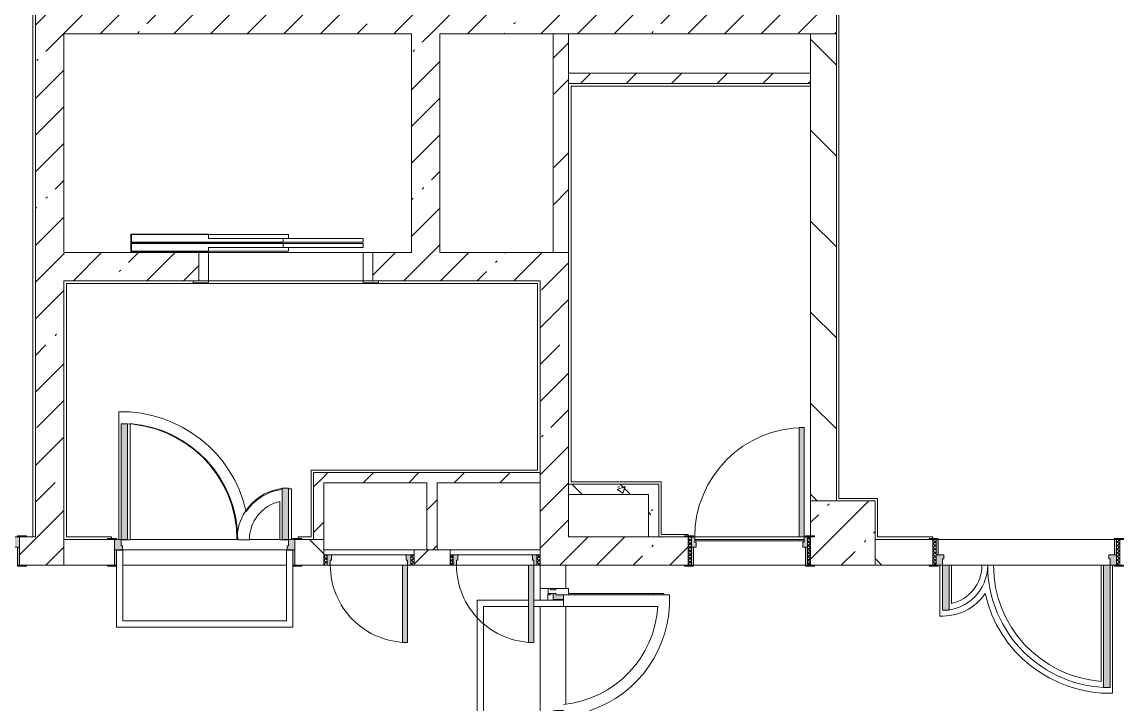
# Model space of a CAD drawing. Header units: millimetres. Extents: x 35224 to 234359, y -8553 to 29000.
# Drawn here: x 201824 to 210329, y 12321 to 17623 of the extents above; entities that cross this region are included whole.
import ezdxf

# ---------------------------------------------------------------- set-up
doc = ezdxf.new("R2010")
doc.units = ezdxf.units.MM
for name, color, linetype, lineweight, true_color in [('A-DETL-GENF-3', 7, 'Continuous', 5, 0xaaaaaa), ('A-DETL-GENF-5', 7, 'Continuous', 5, 0xe2e2e2), ('A-DOOR-2', 7, 'Continuous', 5, 0xaaaaaa), ('A-DOOR-3', 7, 'Continuous', 5, 0xe2e2e2), ('A-DOOR-FRAM-2', 7, 'Continuous', 5, 0xe2e2e2), ('A-DOOR-FRAM-3', 7, 'Continuous', 5, 0xaaaaaa), ('A-FLOR-2', 7, 'Continuous', 5, 0xaaaaaa), ('I-WALL-4', 7, 'Continuous', 5, 0x787878)]:
    doc.layers.add(name, color=color, linetype=linetype, lineweight=lineweight, true_color=true_color)
for name, color, linetype, lineweight in [('A-GLAZ-CWMG-3', 7, 'Continuous', 5), ('A-WALL', 7, 'Continuous', 9), ('I-WALL-3', 7, 'Continuous', 5), ('S-COLS-1', 7, 'Continuous', 5)]:
    doc.layers.add(name, color=color, linetype=linetype, lineweight=lineweight)
pattern_1 = [(45, (107348.7, 0), (-285.1231, 285.1231), []), (45, (107633.8, 0), (-285.1231, 285.1231), [504.031, -100.806, 16.764, -84.042])]
pattern_2 = [(45, (107348.7, 0), (-427.6843, 427.6843), []), (45, (107633.8, 0), (-427.6843, 427.6843), [])]
pattern_3 = [(135, (107348.7, 0), (-353.5534, -353.5534), [])]
pattern_4 = [(45, (107348.7, 0), (-176.7767, 176.7767), [])]
pattern_5 = [(135, (107348.7, 0), (-377.1708, -377.1708), [533.4, -88.9, 17.78, -88.9]), (135, (107348.7, 376.94), (-377.1708, -377.1708), []), (50, (107348.7, 0), (637.6445, -55.7866), [66.675, -733.425]), (355, (107348.7, 0), (-123.3494, 668.699), [53.34, -586.74]), (100.451, (107401.8, -4.65), (514.299, 612.908), [56.665, -623.315]), (46.184, (107348.7, 177.8), (948.7764, -147.1497), [100.012, -1100.137]), (96.636, (107427.8, 165.5), (830.909, 865.997), [84.998, -934.973]), (351.184, (107348.7, 177.8), (830.918, 865.988), [80.01, -880.11]), (21, (107437.6, 133.35), (530.6506, -357.9283), [66.675, -733.425]), (326, (107437.6, 133.35), (216.308, 644.6585), [53.34, -586.74]), (71.451, (107481.8, 103.5), (746.9596, 286.7243), [56.665, -623.315]), (37.5, (107348.7, 0), (10.81053, 295.9426), [16.764, -562.864, 16.764, -578.866, -588.962]), (37.5, (107348.7, 0), (10.81053, 295.9426), [-1175.258, 16.764, -572.198]), (7.5, (107348.7, 0), (233.8692, 350.6318), [16.764, -322.834, 16.764, -549.529, -224.472]), (7.5, (107348.7, 0), (233.8692, 350.6318), [-905.891, 16.764, -207.708]), (327.5, (107150.44, 0), (474.5678, -20.0513), [16.764, -205.486, 16.764, -676.656, -920.115]), (327.5, (107150.44, 0), (474.5678, -20.0513), [-915.67, 16.764, -903.351]), (317.5, (107061.54, 0), (518.4522, 88.9934), [16.764, -272.161, 16.764, -443.738, -653.415]), (317.5, (107061.54, 0), (518.4522, 88.9934), [-749.427, 16.764, -636.651])]

# ---------------------------------------------------------------- blocks, each defined once
blk = doc.blocks.new('110_Дверь_СКБ_2Ст - Д-1_л_Лестничная клетка EIS60 2-32142534-3_7_2_птичка')
at = {"layer": 'A-DOOR-3'}
for points in [[(612.5, 110), (662.5, 110), (662.5, 1010), (612.5, 1010), (612.5, 603.3)], [(-587.5, 110), (-587.5, 510), (-637.5, 510), (-637.5, 110)], [(712.5, -110), (712.5, 30), (697.5, 24.8), (697.5, -110)]]:
    blk.add_hatch(color=256, dxfattribs=at).paths.add_polyline_path(points)
h = blk.add_hatch(color=256, dxfattribs=at)
h.paths.add_polyline_path([(652.5, 30), (712.5, 30), (712.5, 110), (662.5, 110), (662.5, 60), (652.5, 60)])
h.paths.add_polyline_path([(-687.5, 30), (-627.5, 30), (-627.5, 60), (-637.5, 60), (-637.5, 110), (-687.5, 110)])
at = {"layer": 'A-DOOR-FRAM-2'}
for points in [[(-672.5, 110), (-672.5, 118), (-742.5, 118), (-742.5, 110)], [(767.5, 110), (767.5, 118), (697.5, 118), (697.5, 110)], [(-672.5, -110), (-672.5, 30), (-687.5, 24.8), (-687.5, -110)], [(-672.5, -118), (-672.5, -110), (-742.5, -110), (-742.5, -118)], [(767.5, -118), (767.5, -110), (697.5, -110), (697.5, -118)]]:
    blk.add_hatch(color=256, dxfattribs=at).paths.add_polyline_path(points)
at = {"layer": 'A-DOOR-2'}
for p, q in [((662.5, 1010), (612.5, 1010)), ((612.5, 1010), (612.5, 110)), ((662.5, 110), (662.5, 1010)), ((-637.5, 510), (-637.5, 110)), ((-587.5, 510), (-637.5, 510)), ((-587.5, 110), (-587.5, 510)), ((-637.5, 110), (-587.5, 110)), ((612.5, 110), (662.5, 110))]:
    blk.add_line(p, q, dxfattribs=at)
for centre, radius, start, end in [((662.5, 110), 900, 90, 180), ((-637.5, 110), 400, 360, 90)]:
    blk.add_arc(centre, radius, start, end, dxfattribs=at)
at = {"layer": 'A-DOOR-FRAM-3'}
for p, q in [((-672.5, 118), (-742.5, 118)), ((-742.5, 118), (-742.5, 110)), ((-742.5, 110), (-672.5, 110)), ((-637.5, 110), (-687.5, 110)), ((-687.5, 110), (-687.5, 30)), ((-672.5, 110), (-672.5, 118)), ((-637.5, 60), (-637.5, 110)), ((662.5, 110), (662.5, 60)), ((712.5, 110), (662.5, 110)), ((767.5, 118), (697.5, 118)), ((697.5, 118), (697.5, 110)), ((697.5, 110), (767.5, 110)), ((712.5, 30), (712.5, 110)), ((767.5, 110), (767.5, 118)), ((-687.5, 30), (-627.5, 30)), ((-672.5, 30), (-687.5, 30)), ((-687.5, 30), (-687.5, -110)), ((-672.5, -110), (-672.5, 30)), ((-627.5, 60), (-637.5, 60)), ((-627.5, 30), (-627.5, 60)), ((662.5, 60), (652.5, 60)), ((652.5, 60), (652.5, 30)), ((652.5, 30), (712.5, 30)), ((712.5, 30), (697.5, 30)), ((697.5, 30), (697.5, -110)), ((712.5, -110), (712.5, 30)), ((-672.5, -110), (-742.5, -110)), ((-742.5, -110), (-742.5, -118)), ((-742.5, -118), (-672.5, -118)), ((-687.5, -110), (-672.5, -110)), ((-672.5, -118), (-672.5, -110)), ((697.5, -110), (712.5, -110)), ((767.5, -110), (697.5, -110)), ((697.5, -110), (697.5, -118)), ((697.5, -118), (767.5, -118)), ((767.5, -118), (767.5, -110))]:
    blk.add_line(p, q, dxfattribs=at)
blk = doc.blocks.new('110_Дверь_СКБ_2Ст - Д-3а 1450x2100h_Лестничная клетка из коридора-32352288-3_7_2_птичка')
at = {"layer": 'A-DOOR-3'}
for points in [[(-587.5, 100), (-587.5, 1000), (-637.5, 1000), (-637.5, 100)], [(662.5, 100), (662.5, 500), (612.5, 500), (612.5, 100)], [(712.5, -100), (712.5, 20), (697.5, 20), (697.5, -100)]]:
    blk.add_hatch(color=256, dxfattribs=at).paths.add_polyline_path(points)
h = blk.add_hatch(color=256, dxfattribs=at)
h.paths.add_polyline_path([(-627.5, 20), (-627.5, 50), (-637.5, 50), (-637.5, 100), (-687.5, 100), (-687.5, 20)])
h.paths.add_polyline_path([(712.5, 20), (712.5, 100), (662.5, 100), (662.5, 50), (652.5, 50), (652.5, 20)])
at = {"layer": 'A-DOOR-FRAM-2'}
for points in [[(-672.5, 100), (-672.5, 108), (-742.5, 108), (-742.5, 100)], [(767.5, 100), (767.5, 108), (697.5, 108), (697.5, 100)], [(-672.5, -100), (-672.5, 20), (-687.5, 20), (-687.5, -100)], [(-672.5, -108), (-672.5, -100), (-742.5, -100), (-742.5, -108)], [(767.5, -108), (767.5, -100), (697.5, -100), (697.5, -108)]]:
    blk.add_hatch(color=256, dxfattribs=at).paths.add_polyline_path(points)
at = {"layer": 'A-DOOR-2'}
for p, q in [((-637.5, 1000), (-637.5, 100)), ((-587.5, 1000), (-637.5, 1000)), ((-587.5, 100), (-587.5, 1000)), ((662.5, 500), (612.5, 500)), ((612.5, 500), (612.5, 100)), ((662.5, 100), (662.5, 500)), ((-637.5, 100), (-587.5, 100)), ((612.5, 100), (662.5, 100))]:
    blk.add_line(p, q, dxfattribs=at)
for centre, radius, start, end in [((-637.5, 100), 900, 0, 90), ((662.5, 100), 400, 90, 180)]:
    blk.add_arc(centre, radius, start, end, dxfattribs=at)
at = {"layer": 'A-DOOR-FRAM-3'}
for p, q in [((-672.5, 108), (-742.5, 108)), ((-742.5, 108), (-742.5, 100)), ((-742.5, 100), (-672.5, 100)), ((-637.5, 100), (-687.5, 100)), ((-687.5, 100), (-687.5, 20)), ((-672.5, 100), (-672.5, 108)), ((-637.5, 50), (-637.5, 100)), ((662.5, 100), (662.5, 50)), ((712.5, 100), (662.5, 100)), ((767.5, 108), (697.5, 108)), ((697.5, 108), (697.5, 100)), ((697.5, 100), (767.5, 100)), ((712.5, 20), (712.5, 100)), ((767.5, 100), (767.5, 108)), ((-687.5, 20), (-627.5, 20)), ((-672.5, 20), (-687.5, 20)), ((-687.5, 20), (-687.5, -100)), ((-672.5, -100), (-672.5, 20)), ((-627.5, 50), (-637.5, 50)), ((-627.5, 20), (-627.5, 50)), ((662.5, 50), (652.5, 50)), ((652.5, 50), (652.5, 20)), ((652.5, 20), (712.5, 20)), ((712.5, 20), (697.5, 20)), ((697.5, 20), (697.5, -100)), ((712.5, -100), (712.5, 20)), ((-672.5, -100), (-742.5, -100)), ((-742.5, -100), (-742.5, -108)), ((-742.5, -108), (-672.5, -108)), ((-687.5, -100), (-672.5, -100)), ((-672.5, -108), (-672.5, -100)), ((697.5, -100), (712.5, -100)), ((767.5, -100), (697.5, -100)), ((697.5, -100), (697.5, -108)), ((697.5, -108), (767.5, -108)), ((767.5, -108), (767.5, -100))]:
    blk.add_line(p, q, dxfattribs=at)
blk = doc.blocks.new('110_Дверь_СКБ_1Ст_Внутренняя1 - Д-8_п_ 950x2100h_охрана 2-32352576-3_7_2_птичка')
at = {"layer": 'A-DOOR-2'}
h = blk.add_hatch(dxfattribs=at)
h.set_pattern_fill('FP_111', color=256, style=0, pattern_type=2)
h.set_pattern_definition([(135, (1826.41, 174.685), (-14.14214, -14.14214), []), (225, (1826.41, 174.685), (14.14214, -14.14214), [])])
h.paths.add_polyline_path([(487.5, -110), (487.5, 110), (462.5, 110), (462.5, -110)])
at = {"layer": 'A-DOOR-3'}
h = blk.add_hatch(color=256, dxfattribs=at)
h.paths.add_polyline_path([(462.5, 30), (462.5, 110), (437.5, 110), (437.5, 70), (427.5, 70), (427.5, 30)])
h.paths.add_polyline_path([(-402.5, 30), (-402.5, 70), (-412.5, 70), (-412.5, 110), (-437.5, 110), (-437.5, 30)])
at = {"layer": 'A-DOOR-FRAM-2'}
for points in [[(397.5, 110), (437.5, 110), (437.5, 960), (397.5, 960)], [(-422.5, 110), (-422.5, 118), (-492.5, 118), (-492.5, 110)], [(517.5, 110), (517.5, 118), (447.5, 118), (447.5, 110)], [(-422.5, -110), (-422.5, 30), (-437.5, 24.8), (-437.5, -110)], [(462.5, -110), (462.5, 30), (447.5, 24.8), (447.5, -110)], [(-422.5, -118), (-422.5, -110), (-492.5, -110), (-492.5, -118)], [(517.5, -118), (517.5, -110), (447.5, -110), (447.5, -118)]]:
    blk.add_hatch(color=256, dxfattribs=at).paths.add_polyline_path(points)
at = {"layer": 'A-DOOR-FRAM-3'}
h = blk.add_hatch(dxfattribs=at)
h.set_pattern_fill('FP_112', color=256, style=0, pattern_type=2)
h.set_pattern_definition([(45, (-296.384, 174.685), (-14.1421, 14.1421), []), (135, (-296.384, 174.685), (-14.1421, -14.1421), [])])
h.paths.add_polyline_path([(-437.5, -110), (-437.5, 110), (-462.5, 110), (-462.5, -110)])
at = {"layer": 'A-DOOR-2'}
for p, q in [((437.5, 960), (397.5, 960)), ((397.5, 960), (397.5, 110)), ((437.5, 110), (437.5, 960)), ((397.5, 110), (437.5, 110))]:
    blk.add_line(p, q, dxfattribs=at)
blk.add_arc((437.5, 110), 850, 90, 180, dxfattribs=at)
at = {"layer": 'A-DOOR-FRAM-3'}
for p, q in [((-422.5, 118), (-492.5, 118)), ((-492.5, 118), (-492.5, 110)), ((-492.5, 110), (-422.5, 110)), ((-437.5, 110), (-462.5, 110)), ((-462.5, 110), (-462.5, -110)), ((-412.5, 110), (-437.5, 110)), ((-437.5, 110), (-437.5, 30)), ((-437.5, -110), (-437.5, 110)), ((-422.5, 110), (-437.5, 110)), ((-437.5, 110), (-437.5, 109)), ((-437.5, 109), (-422.5, 109)), ((-422.5, 110), (-422.5, 118)), ((-422.5, 109), (-422.5, 110)), ((-412.5, 70), (-412.5, 110)), ((437.5, 110), (437.5, 70)), ((462.5, 110), (437.5, 110)), ((517.5, 118), (447.5, 118)), ((447.5, 118), (447.5, 110)), ((462.5, 110), (447.5, 110)), ((447.5, 110), (447.5, 109)), ((447.5, 110), (517.5, 110)), ((447.5, 109), (462.5, 109)), ((462.5, 30), (462.5, 110)), ((487.5, 110), (462.5, 110)), ((462.5, 110), (462.5, -110)), ((462.5, 109), (462.5, 110)), ((487.5, -110), (487.5, 110)), ((517.5, 110), (517.5, 118)), ((-437.5, 30), (-402.5, 30)), ((-422.5, 30), (-437.5, 30)), ((-437.5, 30), (-437.5, -110)), ((-422.5, -110), (-422.5, 30)), ((-402.5, 70), (-412.5, 70)), ((-402.5, 30), (-402.5, 70)), ((437.5, 70), (427.5, 70)), ((427.5, 70), (427.5, 30)), ((427.5, 30), (462.5, 30)), ((462.5, 30), (447.5, 30)), ((447.5, 30), (447.5, -110)), ((462.5, -110), (462.5, 30)), ((-422.5, -110), (-492.5, -110)), ((-492.5, -110), (-492.5, -118)), ((-492.5, -118), (-422.5, -118)), ((-462.5, -110), (-437.5, -110)), ((-437.5, -110), (-422.5, -110)), ((-422.5, -118), (-422.5, -110)), ((447.5, -110), (462.5, -110)), ((517.5, -110), (447.5, -110)), ((447.5, -110), (447.5, -118)), ((447.5, -118), (517.5, -118)), ((462.5, -110), (487.5, -110)), ((517.5, -118), (517.5, -110))]:
    blk.add_line(p, q, dxfattribs=at)
blk = doc.blocks.new('110_Дверь_СКБ_2Ст - Д-6_л__ ДОО_Дв_1450x2100h_Дверь из раздевальной в коридор-32357677-3_7_2_птичка')
at = {"layer": 'A-DOOR-2'}
h = blk.add_hatch(dxfattribs=at)
h.set_pattern_fill('FP_126', color=256, style=0, pattern_type=2)
h.set_pattern_definition([(135, (1576.41, 164.685), (-14.14214, -14.14214), []), (225, (1576.41, 164.685), (14.14214, -14.14214), [])])
h.paths.add_polyline_path([(737.5, 100), (712.5, 100), (712.5, -100), (737.5, -100), (737.5, -34.8)])
at = {"layer": 'A-DOOR-3'}
for points in [[(-587.5, 1050), (-637.5, 1050), (-637.5, 100), (-587.5, 100), (-587.5, 543.6)], [(612.5, 450), (612.5, 100), (662.5, 100), (662.5, 450)]]:
    blk.add_hatch(color=256, dxfattribs=at).paths.add_polyline_path(points)
h = blk.add_hatch(color=256, dxfattribs=at)
h.paths.add_polyline_path([(662.5, 100), (662.5, 50), (652.5, 50), (652.5, 20), (712.5, 20), (712.5, 100), (672.8, 100)])
h.paths.add_polyline_path([(-637.5, 100), (-687.5, 100), (-687.5, 20), (-627.5, 20), (-627.5, 50), (-637.5, 50)])
at = {"layer": 'A-DOOR-FRAM-2'}
for points in [[(-672.5, 108), (-742.5, 108), (-742.5, 100), (-672.5, 100)], [(697.5, 108), (697.5, 100), (767.5, 100), (767.5, 108)], [(-672.5, 20), (-687.5, 20), (-687.5, -100), (-672.5, -100), (-672.5, -34.8)], [(712.5, 20), (697.5, 20), (697.5, -100), (712.5, -100), (712.5, -34.8)], [(-672.5, -100), (-742.5, -100), (-742.5, -108), (-672.5, -108)], [(697.5, -100), (697.5, -108), (767.5, -108), (767.5, -100)]]:
    blk.add_hatch(color=256, dxfattribs=at).paths.add_polyline_path(points)
at = {"layer": 'A-DOOR-FRAM-3'}
h = blk.add_hatch(dxfattribs=at)
h.set_pattern_fill('FP_127', color=256, style=0, pattern_type=2)
h.set_pattern_definition([(45, (-546.384, 164.685), (-14.1421, 14.1421), []), (135, (-546.384, 164.685), (-14.1421, -14.1421), [])])
h.paths.add_polyline_path([(-712.5, 100), (-712.5, -100), (-687.5, -100), (-687.5, 100)])
at = {"layer": 'A-DOOR-2'}
for p, q in [((-637.5, 1050), (-637.5, 100)), ((-587.5, 1050), (-637.5, 1050)), ((-587.5, 100), (-587.5, 1050)), ((662.5, 450), (612.5, 450)), ((612.5, 450), (612.5, 100)), ((662.5, 100), (662.5, 450)), ((-637.5, 100), (-587.5, 100)), ((612.5, 100), (662.5, 100))]:
    blk.add_line(p, q, dxfattribs=at)
for centre, radius, start, end in [((-637.5, 100), 950, 0, 90), ((662.5, 100), 350, 90, 180)]:
    blk.add_arc(centre, radius, start, end, dxfattribs=at)
at = {"layer": 'A-DOOR-FRAM-3'}
for p, q in [((-672.5, 108), (-742.5, 108)), ((-742.5, 108), (-742.5, 100)), ((-742.5, 100), (-672.5, 100)), ((-687.5, 100), (-712.5, 100)), ((-712.5, 100), (-712.5, -100)), ((-637.5, 100), (-687.5, 100)), ((-687.5, 100), (-687.5, 20)), ((-687.5, -100), (-687.5, 100)), ((-672.5, 100), (-672.5, 108)), ((-637.5, 50), (-637.5, 100)), ((662.5, 100), (662.5, 50)), ((712.5, 100), (662.5, 100)), ((767.5, 108), (697.5, 108)), ((697.5, 108), (697.5, 100)), ((697.5, 100), (767.5, 100)), ((712.5, 20), (712.5, 100)), ((737.5, 100), (712.5, 100)), ((712.5, 100), (712.5, -100)), ((737.5, -100), (737.5, 100)), ((767.5, 100), (767.5, 108)), ((-687.5, 20), (-627.5, 20)), ((-672.5, 20), (-687.5, 20)), ((-687.5, 20), (-687.5, -100)), ((-672.5, -100), (-672.5, 20)), ((-627.5, 50), (-637.5, 50)), ((-627.5, 20), (-627.5, 50)), ((662.5, 50), (652.5, 50)), ((652.5, 50), (652.5, 20)), ((652.5, 20), (712.5, 20)), ((712.5, 20), (697.5, 20)), ((697.5, 20), (697.5, -100)), ((712.5, -100), (712.5, 20)), ((-672.5, -100), (-742.5, -100)), ((-742.5, -100), (-742.5, -108)), ((-742.5, -108), (-672.5, -108)), ((-712.5, -100), (-687.5, -100)), ((-687.5, -100), (-672.5, -100)), ((-672.5, -108), (-672.5, -100)), ((697.5, -100), (712.5, -100)), ((767.5, -100), (697.5, -100)), ((697.5, -100), (697.5, -108)), ((697.5, -108), (767.5, -108)), ((712.5, -100), (737.5, -100)), ((767.5, -108), (767.5, -100))]:
    blk.add_line(p, q, dxfattribs=at)
blk = doc.blocks.new('110_Дверь_СКБ_1Ст - д-18 700x2100h_Технический шкаф ЭОМ и СС-V206-3_7_2_птичка')
at = {"layer": 'A-DOOR-2'}
h = blk.add_hatch(dxfattribs=at)
h.set_pattern_fill('FP_138', color=256, style=0, pattern_type=2)
h.set_pattern_definition([(135, (1951.41, 124.685), (-14.14214, -14.14214), []), (225, (1951.41, 124.685), (14.14214, -14.14214), [])])
h.paths.add_polyline_path([(362.5, 60), (337.5, 60), (337.5, -20), (362.5, -20)])
at = {"layer": 'A-DOOR-3'}
h = blk.add_hatch(color=256, dxfattribs=at)
h.paths.add_polyline_path([(312.5, 60), (312.5, 20), (302.5, 20), (302.5, -20), (337.5, -20), (337.5, 60)])
h.paths.add_polyline_path([(-287.5, 60), (-312.5, 60), (-312.5, -20), (-277.5, -20), (-277.5, 20), (-287.5, 20)])
at = {"layer": 'A-DOOR-FRAM-2'}
blk.add_hatch(color=256, dxfattribs=at).paths.add_polyline_path([(-247.5, 660), (-287.5, 660), (-287.5, 60), (-247.5, 60), (-247.5, 503.6)])
at = {"layer": 'A-DOOR-FRAM-3'}
h = blk.add_hatch(dxfattribs=at)
h.set_pattern_fill('FP_139', color=256, style=0, pattern_type=2)
h.set_pattern_definition([(45, (-171.384, 124.685), (-14.1421, 14.1421), []), (135, (-171.384, 124.685), (-14.1421, -14.1421), [])])
h.paths.add_polyline_path([(-312.5, 60), (-337.5, 60), (-337.5, -20), (-312.5, -20)])
at = {"layer": 'A-DOOR-2'}
for p, q in [((-287.5, 660), (-287.5, 60)), ((-247.5, 660), (-287.5, 660)), ((-247.5, 60), (-247.5, 660)), ((-287.5, 60), (-247.5, 60))]:
    blk.add_line(p, q, dxfattribs=at)
blk.add_arc((-287.5, 60), 600, 360, 90, dxfattribs=at)
at = {"layer": 'A-DOOR-FRAM-3'}
for p, q in [((-312.5, 60), (-337.5, 60)), ((-337.5, 60), (-337.5, -20)), ((-287.5, 60), (-312.5, 60)), ((-312.5, 60), (-312.5, -20)), ((-312.5, -20), (-312.5, 60)), ((-287.5, 20), (-287.5, 60)), ((-277.5, 20), (-287.5, 20)), ((-277.5, -20), (-277.5, 20)), ((-247.5, 60), (312.5, 60)), ((312.5, 20), (302.5, 20)), ((302.5, 20), (302.5, -20)), ((312.5, 60), (312.5, 20)), ((337.5, 60), (312.5, 60)), ((337.5, -20), (337.5, 60)), ((362.5, 60), (337.5, 60)), ((337.5, 60), (337.5, -20)), ((362.5, -20), (362.5, 60)), ((-337.5, -20), (-312.5, -20)), ((-312.5, -20), (-277.5, -20)), ((302.5, -20), (-277.5, -20)), ((302.5, -20), (337.5, -20)), ((337.5, -20), (362.5, -20))]:
    blk.add_line(p, q, dxfattribs=at)
blk = doc.blocks.new('BSC_Колонна _Прямоугольная - 500х500-17857564-3_7_2_птичка')
at = {"layer": 'S-COLS-1'}
h = blk.add_hatch(dxfattribs=at)
h.set_pattern_fill('FP_168', color=256, style=0, pattern_type=2)
h.set_pattern_definition([(45, (-100850, -13650), (-285.1231, 285.1231), []), (45, (-100564.88, -13650), (-285.1231, 285.1231), [504.031, -100.806, 16.764, -84.042])])
h.paths.add_polyline_path([(-250, -250), (250, -250), (250, 250), (-250, 250), (-250, -22), (-220, -22), (-220, -30), (-250, -30), (-250, -115.2)])
for p, q in [((250, 250), (-250, 250)), ((-250, 250), (-250, -22)), ((250, -250), (250, 250)), ((-220, -250), (250, -250))]:
    blk.add_line(p, q, dxfattribs=at)
blk = doc.blocks.new('DOR_Дверь лифта - 1350х2050h-19118285-3_7_2_птичка')
at = {"layer": 'A-DOOR-2'}
for p, q in [((-600, 125), (-720, 125)), ((-720, 125), (-720, 110)), ((-720, 110), (-600, 110)), ((-675, 110), (-675, -110)), ((-600, 110), (-675, 110)), ((-600, 110), (-600, 125)), ((600, 110), (-600, 110)), ((-600, 110), (-600, -110)), ((720, 125), (600, 125)), ((600, 125), (600, 110)), ((600, -110), (600, 110)), ((675, 110), (600, 110)), ((600, 110), (720, 110)), ((675, -110), (675, 110)), ((720, 110), (720, 125)), ((-675, -110), (-600, -110)), ((-600, -110), (600, -110)), ((-600, -150), (-600, -180)), ((20, -150), (-600, -150)), ((-20, -120), (-20, -150)), ((600, -120), (-20, -120)), ((-20, -150), (600, -150)), ((20, -180), (20, -150)), ((600, -110), (675, -110)), ((600, -150), (600, -120)), ((-600, -180), (20, -180)), ((-600, -190), (-600, -220)), ((20, -190), (-600, -190)), ((-600, -220), (20, -220)), ((-20, -220), (-20, -250)), ((600, -220), (-20, -220)), ((-20, -250), (600, -250)), ((20, -220), (20, -190)), ((600, -250), (600, -220))]:
    blk.add_line(p, q, dxfattribs=at)
at = {"layer": 'A-DOOR-FRAM-3'}
for p, q in [((600, -117), (600, -120)), ((1203, -117), (600, -117)), ((600, -120), (1200, -120)), ((1200, -120), (1200, -180)), ((1203, -183), (1203, -117)), ((1200, -180), (20, -180)), ((20, -180), (20, -183)), ((20, -183), (1203, -183)), ((1203, -187), (20, -187)), ((20, -187), (20, -190)), ((20, -190), (1200, -190)), ((600, -250), (600, -253)), ((1200, -250), (600, -250)), ((600, -253), (1203, -253)), ((1200, -190), (1200, -250)), ((1203, -253), (1203, -187))]:
    blk.add_line(p, q, dxfattribs=at)
blk = doc.blocks.new('Дверь_Витражная_остекление_ - ВВ-7 остекление-32356329-3_7_2_птичка')
at = {"layer": 'A-DETL-GENF-5'}
blk.add_hatch(color=256, dxfattribs=at).paths.add_polyline_path([(-860, -20), (-860, -96), (-815, -96), (-815, -20)])
h = blk.add_hatch(color=256, dxfattribs=at)
h.paths.add_polyline_path([(865, -100), (900, -100), (900, -40), (910, -40), (910, -20), (865, -20), (865, -40)])
h.paths.add_polyline_path([(900, -880), (910, -880), (910, -140), (900, -140), (900, -833.5)])
at = {"layer": 'A-DETL-GENF-3'}
for p, q in [((-815, -20), (-860, -20)), ((-860, -96), (-860, -20)), ((-815, -20), (-860, -20)), ((-860, -20), (-860, -96)), ((865, -100), (865, -20)), ((865, -20), (865, -100)), ((910, -880), (910, -140)), ((910, -880), (910, -140)), ((910, -800), (900, -800)), ((910, -880), (900, -880)), ((900, -880), (910, -880))]:
    blk.add_line(p, q, dxfattribs=at)
at = {"layer": 'A-DOOR-2'}
for p, q in [((-910, 20), (-860, 20)), ((-910, -20), (-910, 20)), ((-860, 20), (-860, -20)), ((860, 20), (910, 20)), ((860, -20), (860, 20)), ((910, 20), (910, -20)), ((-860, -20), (-910, -20)), ((-860, -96), (-860, -20)), ((910, -20), (860, -20))]:
    blk.add_line(p, q, dxfattribs=at)
for centre, start, end in [((-860, -20), 354.58147, 0), ((860, -20), 180, 185.41853)]:
    blk.add_arc(centre, 860, start, end, dxfattribs=at)
blk = doc.blocks.new('Прямоугольный импост - Импост структурный с накладкой - 160мм Темный-32348142-3_7_2_птичка')
at = {"layer": 'A-GLAZ-CWMG-3'}
for p, q in [((0, 17), (-50, 17)), ((-50, 17), (-50, 0)), ((-50, 0), (-40, 0)), ((-40, 0), (-40, -40)), ((-10, -40), (-10, 0)), ((-10, 0), (0, 0)), ((0, 0), (0, 17)), ((-40, -40), (-50, -40)), ((-50, -40), (-50, -140)), ((0, -40), (-10, -40)), ((0, -140), (0, -40)), ((-50, -140), (0, -140))]:
    blk.add_line(p, q, dxfattribs=at)

msp = doc.modelspace()

# ---------------------------------------------------------------- hatches: boundary and pattern name
at = {"layer": 'I-WALL-3'}
h = msp.add_hatch(dxfattribs=at)
h.set_pattern_fill('FP_89', color=256, style=0, pattern_type=2)
h.set_pattern_definition(pattern_1)
h.paths.add_polyline_path([(207928.7, 17530), (208148.7, 17530), (208148.7, 21400), (207928.7, 21400), (207928.7, 17750)])
h = msp.add_hatch(dxfattribs=at)
h.set_pattern_fill('FP_89', color=256, style=0, pattern_type=2)
h.set_pattern_definition(pattern_1)
h.paths.add_polyline_path([(202148.7, 13620), (202148.7, 17750), (201928.7, 17750), (201928.7, 13620)])
h = msp.add_hatch(dxfattribs=at)
h.set_pattern_fill('FP_89', color=256, style=0, pattern_type=2)
h.set_pattern_definition(pattern_1)
h.paths.add_polyline_path([(207928.7, 17530), (207928.7, 17750), (202148.7, 17750), (202148.7, 17530), (205234.6, 17530)])
h = msp.add_hatch(dxfattribs=at)
h.set_pattern_fill('FP_89', color=256, style=0, pattern_type=2)
h.set_pattern_definition(pattern_1)
h.paths.add_polyline_path([(205068.7, 15830), (205068.7, 17530), (204848.7, 17530), (204848.7, 15830)])
h = msp.add_hatch(dxfattribs=at)
h.set_pattern_fill('FP_119', color=256, style=0, pattern_type=2)
h.set_pattern_definition(pattern_2)
h.paths.add_polyline_path([(206068.7, 15830), (206068.7, 17530), (205948.7, 17530), (205948.7, 15830)])
h = msp.add_hatch(dxfattribs=at)
h.set_pattern_fill('FP_92', color=256, style=0, pattern_type=2)
h.set_pattern_definition(pattern_3)
h.paths.add_polyline_path([(208148.7, 13900), (208148.7, 17530), (207948.7, 17530), (207948.7, 13900), (208132.8, 13900)])
h = msp.add_hatch(dxfattribs=at)
h.set_pattern_fill('FP_94', color=256, style=0, pattern_type=2)
h.set_pattern_definition(pattern_4)
h.paths.add_polyline_path([(207948.7, 17142.8), (207948.7, 17222.8), (206068.7, 17222.8), (206068.7, 17142.8)])
h = msp.add_hatch(dxfattribs=at)
h.set_pattern_fill('FP_89', color=256, style=0, pattern_type=2)
h.set_pattern_definition(pattern_1)
h.paths.add_polyline_path([(203198.7, 15610), (203198.7, 15830), (202148.7, 15830), (202148.7, 15610)])
h.paths.add_polyline_path([(205848.7, 15610), (205848.7, 15830), (204548.7, 15830), (204548.7, 15610), (205234.6, 15610)])
h = msp.add_hatch(dxfattribs=at)
h.set_pattern_fill('FP_89', color=256, style=0, pattern_type=2)
h.set_pattern_definition(pattern_1)
h.paths.add_polyline_path([(205848.7, 13620), (206068.7, 13620), (206068.7, 15830), (205848.7, 15830), (205848.7, 14040)])
h = msp.add_hatch(dxfattribs=at)
h.set_pattern_fill('FP_94', color=256, style=0, pattern_type=2)
h.set_pattern_definition(pattern_4)
h.paths.add_polyline_path([(204168.7, 13600), (204168.7, 14120), (204088.7, 14120), (204088.7, 13600)])
h = msp.add_hatch(dxfattribs=at)
h.set_pattern_fill('FP_94', color=256, style=0, pattern_type=2)
h.set_pattern_definition(pattern_4)
h.paths.add_polyline_path([(204968.7, 14040), (205848.7, 14040), (205848.7, 14120), (204168.7, 14120), (204168.7, 14040), (204302.4, 14040)])
h = msp.add_hatch(dxfattribs=at)
h.set_pattern_fill('FP_94', color=256, style=0, pattern_type=2)
h.set_pattern_definition(pattern_4)
h.paths.add_polyline_path([(205048.7, 13520), (205048.7, 14040), (204968.7, 14040), (204968.7, 13520)])
h = msp.add_hatch(dxfattribs=at)
h.set_pattern_fill('FP_89', color=256, style=0, pattern_type=2)
h.set_pattern_definition(pattern_1)
h.paths.add_polyline_path([(201858.7, 13400), (202148.7, 13400), (202148.7, 13620), (201803.7, 13620), (201803.7, 13400)])
h.paths.add_polyline_path([(200158.7, 13400), (200403.7, 13400), (200403.7, 13620), (200158.7, 13620), (200158.7, 13534.8)])
h = msp.add_hatch(dxfattribs=at)
h.set_pattern_fill('FP_89', color=256, style=0, pattern_type=2)
h.set_pattern_definition(pattern_1)
h.paths.add_polyline_path([(206998.7, 13400), (206998.7, 13620), (205848.7, 13620), (205848.7, 13400), (206968.7, 13400)])
h = msp.add_hatch(dxfattribs=at)
h.set_pattern_fill('FP_92', color=256, style=0, pattern_type=2)
h.set_pattern_definition(pattern_3)
h.paths.add_polyline_path([(202343.7, 13400), (202543.7, 13400), (202543.7, 13600), (202148.7, 13600), (202148.7, 13400)])
h.paths.add_polyline_path([(204168.7, 13400), (204168.7, 13600), (203943.7, 13600), (203943.7, 13400), (203998.7, 13400)])
h = msp.add_hatch(dxfattribs=at)
h.set_pattern_fill('FP_92', color=256, style=0, pattern_type=2)
h.set_pattern_definition(pattern_3)
h.paths.add_polyline_path([(224799.1, 13400), (224829.1, 13400), (224829.1, 13600), (223448.7, 13600), (223448.7, 13400), (223878.6, 13400)])
h.paths.add_polyline_path([(226279.1, 13400), (228278.7, 13400), (228278.7, 13600), (226279.1, 13600), (226279.1, 13534.8)])
h.paths.add_polyline_path([(215668.7, 13400), (215668.7, 13600), (210348.7, 13600), (210348.7, 13400), (215638.7, 13400)])
h.paths.add_polyline_path([(220149.8, 13400), (222948.7, 13400), (222948.7, 13600), (218398.7, 13600), (218398.7, 13400), (219217.6, 13400)])
h.paths.add_polyline_path([(217898.7, 13400), (217898.7, 13600), (217118.7, 13600), (217118.7, 13400), (217148.7, 13400)])
h.paths.add_polyline_path([(208448.7, 13400), (208898.7, 13400), (208898.7, 13600), (208448.7, 13600), (208448.7, 13534.8)])
h = msp.add_hatch(dxfattribs=at)
h.set_pattern_fill('FP_119', color=256, style=0, pattern_type=2)
h.set_pattern_definition(pattern_2)
h.paths.add_polyline_path([(204868.7, 13400), (205148.7, 13400), (205148.7, 13520), (204868.7, 13520), (204868.7, 13480)])
h = msp.add_hatch(dxfattribs=at)
h.set_pattern_fill('FP_92', color=256, style=0, pattern_type=2)
h.set_pattern_definition(pattern_3)
h.paths.add_polyline_path([(205848.7, 10600), (206048.7, 10600), (206048.7, 11320), (205848.7, 11320), (205848.7, 11120)])
h.paths.add_polyline_path([(205848.7, 13220), (206048.7, 13220), (206048.7, 13400), (205848.7, 13400)])
at = {"layer": 'I-WALL-4'}
h = msp.add_hatch(dxfattribs=at)
h.set_pattern_fill('FP_99', color=256, style=0, pattern_type=2)
h.set_pattern_definition(pattern_5)
h.paths.add_polyline_path([(206688.7, 13950), (206768.7, 13950), (206768.7, 14030), (206068.7, 14030), (206068.7, 13950), (206166.8, 13950)])
h = msp.add_hatch(dxfattribs=at)
h.set_pattern_fill('FP_99', color=256, style=0, pattern_type=2)
h.set_pattern_definition(pattern_5)
h.paths.add_polyline_path([(206768.7, 13620), (206768.7, 13950), (206688.7, 13950), (206688.7, 13620)])

# ---------------------------------------------------------------- linework, layer by layer
at = {"layer": 'A-FLOR-2'}
for p, q in [((208168.7, 21130), (208168.7, 13920)), ((201907.7, 13620), (201907.7, 17750)), ((206088.7, 17122.8), (206088.7, 14047.8)), ((207948.7, 17122.8), (206088.7, 17122.8)), ((205828.7, 15590), (202168.7, 15590)), ((202168.7, 15590), (202168.7, 13620)), ((205828.7, 14140), (205828.7, 15590)), ((202575.2, 14593.2), (202575.2, 13600)), ((202665.2, 13598.4), (202665.2, 14500.7)), ((204068.7, 13620), (204068.7, 14140)), ((204068.7, 14140), (205828.7, 14140)), ((206088.7, 14047.8), (206788.7, 14047.8)), ((206788.7, 14047.8), (206788.7, 13640)), ((203916.3, 13600), (203916.3, 13992.9)), ((203826.3, 13895.6), (203826.3, 13598.4)), ((208168.7, 13920), (208468.7, 13920)), ((208468.7, 13920), (208468.7, 13620)), ((202168.7, 13620), (202518.7, 13620)), ((202518.7, 13620), (202518.7, 13608)), ((203968.7, 13620), (204068.7, 13620)), ((203968.7, 13608), (203968.7, 13620)), ((206788.7, 13640), (206998.7, 13640)), ((206998.7, 13640), (206998.7, 13628)), ((208468.7, 13620), (208898.7, 13620)), ((208898.7, 13620), (208898.7, 13608)), ((202593.7, 13598.4), (202665.2, 13598.4)), ((203500.2, 13598.4), (203590.2, 13598.4)), ((203826.3, 13598.4), (203893.7, 13598.4)), ((207048.7, 13600), (207898.7, 13600)), ((207898.7, 13590.2), (207048.7, 13590.2)), ((202608.6, 13518.4), (202558.7, 13518.4)), ((202603.7, 13520), (203883.7, 13520)), ((202608.6, 12968.4), (202608.6, 13518.4)), ((203928.6, 13518.4), (203878.6, 13518.4)), ((203878.6, 13518.4), (203878.6, 12968.4)), ((203928.6, 12918.4), (203928.6, 13518.4)), ((202558.6, 13392), (202558.6, 12918.4)), ((208952.9, 13400), (208952.9, 13005.6)), ((209042.9, 13400), (209023.7, 13400)), ((209042.9, 13102.9), (209042.9, 13400)), ((209369.1, 13400), (209279.1, 13400)), ((210223.7, 13400), (210204.1, 13400)), ((210204.1, 13400), (210204.1, 12497.7)), ((210294.1, 12405.2), (210294.1, 13400)), ((205758.7, 13130), (205358.7, 13130)), ((205358.7, 13130), (205358.7, 11455)), ((205908.7, 13130), (205798.7, 13130)), ((206028.7, 13130), (205948.7, 13130)), ((206028.7, 13080), (206028.7, 13170)), ((206852.8, 13170), (206068.7, 13170)), ((205408.7, 11505), (205408.7, 13080)), ((205408.7, 13080), (205758.7, 13080)), ((205798.7, 13080), (206762.2, 13080)), ((203878.6, 12968.4), (202608.6, 12968.4)), ((202558.6, 12918.4), (203928.6, 12918.4))]:
    msp.add_line(p, q, dxfattribs=at)
for centre, radius, start, end in [((202595.2, 13598.4), 995, 12.67054, 91.1511), ((202595.2, 13598.4), 905, 0, 85.56313), ((203895.2, 13598.4), 395, 97.4974, 146.45952), ((203895.2, 13598.4), 395, 86.92799, 90.21838), ((203895.2, 13598.4), 305, 103.0427, 180), ((208974.1, 13400), 305, 283.0427, 360), ((210274.1, 13400), 905, 180, 265.56313), ((205948.7, 13130), 905, 288.14412, 2.53324), ((208974.1, 13400), 395, 266.92799, 326.45952), ((210274.1, 13400), 995, 192.67054, 271.1511), ((205948.7, 13130), 815, 275.6332, 356.48271)]:
    msp.add_arc(centre, radius, start, end, dxfattribs=at)
at = {"layer": 'A-WALL'}
for p, q in [((206068.7, 17222.8), (206068.7, 17142.8)), ((207948.7, 17142.8), (207948.7, 17222.8)), ((205848.7, 14040), (205848.7, 14120)), ((206068.7, 14030), (206068.7, 13950)), ((206688.7, 13620), (206768.7, 13620)), ((202148.7, 13400), (202148.7, 13600)), ((204088.7, 13600), (204168.7, 13600)), ((204968.7, 13520), (205048.7, 13520))]:
    msp.add_line(p, q, dxfattribs=at)
at = {"layer": 'I-WALL-3'}
for p, q in [((208148.7, 13900), (208148.7, 21400)), ((201928.7, 17750), (201928.7, 13620)), ((202148.7, 15830), (202148.7, 17530)), ((202148.7, 17530), (204848.7, 17530)), ((204848.7, 17530), (204848.7, 15830)), ((205068.7, 15830), (205068.7, 17530)), ((208148.7, 17530), (205068.7, 17530)), ((205948.7, 17530), (205948.7, 15830)), ((206068.7, 17222.8), (206068.7, 17530)), ((207948.7, 17530), (207948.7, 17222.8)), ((207948.7, 17222.8), (206068.7, 17222.8)), ((206068.7, 17142.8), (207948.7, 17142.8)), ((206068.7, 14030), (206068.7, 17142.8)), ((207948.7, 17142.8), (207948.7, 13900)), ((203198.7, 15830), (202148.7, 15830)), ((203198.7, 15610), (203198.7, 15830)), ((204848.7, 15830), (204548.7, 15830)), ((204548.7, 15830), (204548.7, 15610)), ((206068.7, 15830), (205068.7, 15830)), ((202148.7, 13600), (202148.7, 15610)), ((202148.7, 15610), (203198.7, 15610)), ((204548.7, 15610), (205848.7, 15610)), ((205848.7, 15610), (205848.7, 14120)), ((204088.7, 14120), (204088.7, 13600)), ((205848.7, 14120), (204088.7, 14120)), ((204168.7, 13480), (204168.7, 14040)), ((204168.7, 14040), (204968.7, 14040)), ((204968.7, 14040), (204968.7, 13520)), ((205048.7, 14040), (205848.7, 14040)), ((205048.7, 13520), (205048.7, 14040)), ((205848.7, 14040), (205848.7, 13480)), ((206768.7, 14030), (206068.7, 14030)), ((206068.7, 13950), (206688.7, 13950)), ((206068.7, 13620), (206068.7, 13950)), ((206688.7, 13950), (206688.7, 13620)), ((206768.7, 13620), (206768.7, 14030)), ((201928.7, 13620), (201858.7, 13620)), ((206688.7, 13620), (206068.7, 13620)), ((206968.7, 13620), (206768.7, 13620)), ((207048.7, 13620), (207858.7, 13620)), ((202488.7, 13600), (202148.7, 13600)), ((202665.2, 13600), (203500.1, 13600)), ((203590.3, 13600), (203826.3, 13600)), ((204088.7, 13600), (203998.7, 13600)), ((208868.7, 13600), (208448.7, 13600)), ((208938.7, 13600), (210308.7, 13600)), ((204168.7, 13520), (204968.7, 13520)), ((204868.7, 13520), (204868.7, 13480)), ((205048.7, 13520), (205848.7, 13520)), ((205148.7, 13480), (205148.7, 13520)), ((201858.7, 13400), (202488.7, 13400)), ((203878.6, 13400), (202608.6, 13400)), ((203998.7, 13400), (204168.7, 13400)), ((204868.7, 13400), (205148.7, 13400)), ((205848.7, 13400), (206968.7, 13400)), ((206048.7, 13400), (205848.7, 13400)), ((205848.7, 13400), (205848.7, 13130)), ((206048.7, 13220), (206048.7, 13400)), ((207908.7, 13400), (207038.7, 13400)), ((208448.7, 13400), (208868.7, 13400)), ((209279.1, 13400), (209042.9, 13400)), ((210204.1, 13400), (209369.1, 13400)), ((205848.7, 13220), (206048.7, 13220)), ((205848.7, 11505), (205848.7, 13080)), ((206048.7, 13080), (206048.7, 12322.1))]:
    msp.add_line(p, q, dxfattribs=at)

# ---------------------------------------------------------------- block references
at = {"layer": 'A-DOOR-2'}
for name, p, rotation in [('DOR_Дверь лифта - 1350х2050h-19118285-3_7_2_птичка', (203873.7, 15720), 180), ('110_Дверь_СКБ_2Ст - Д-6_л__ ДОО_Дв_1450x2100h_Дверь из раздевальной в коридор-32357677-3_7_2_птичка', (209636.2, 13500), 180), ('110_Дверь_СКБ_1Ст - д-18 700x2100h_Технический шкаф ЭОМ и СС-V206-3_7_2_птичка', (204531.2, 13460), 180), ('110_Дверь_СКБ_1Ст - д-18 700x2100h_Технический шкаф ЭОМ и СС-V206-3_7_2_птичка', (205511.2, 13460), 180), ('Дверь_Витражная_остекление_ - ВВ-7 остекление-32356329-3_7_2_птичка', (205928.7, 12270), 89.99999999999993)]:
    msp.add_blockref(name, p, dxfattribs=dict(at, rotation=rotation))
for name, p in [('110_Дверь_СКБ_2Ст - Д-1_л_Лестничная клетка EIS60 2-32142534-3_7_2_птичка', (201091.2, 13510)), ('110_Дверь_СКБ_2Ст - Д-3а 1450x2100h_Лестничная клетка из коридора-32352288-3_7_2_птичка', (203231.2, 13500)), ('110_Дверь_СКБ_1Ст_Внутренняя1 - Д-8_п_ 950x2100h_охрана 2-32352576-3_7_2_птичка', (207461.2, 13510))]:
    msp.add_blockref(name, p, dxfattribs=at)
at = {"layer": 'A-GLAZ-CWMG-3', "rotation": 89.99999999999993}
msp.add_blockref('Прямоугольный импост - Импост структурный с накладкой - 160мм Темный-32348142-3_7_2_птичка', (205928.7, 13220), dxfattribs=at)
at = {"layer": 'S-COLS-1'}
msp.add_blockref('BSC_Колонна _Прямоугольная - 500х500-17857564-3_7_2_птичка', (208198.7, 13650), dxfattribs=at)

doc.saveas('drawing.dxf')
